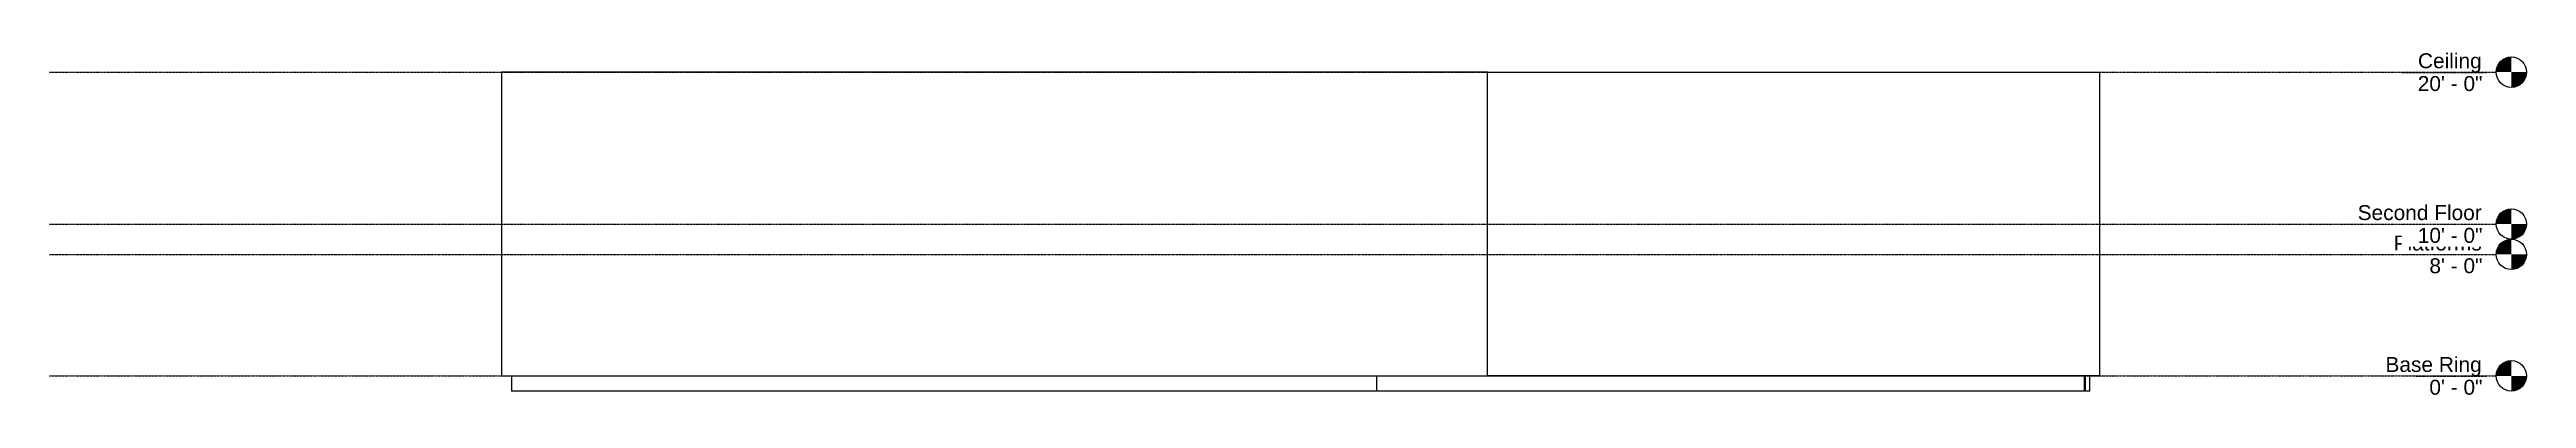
# Model space of a CAD drawing. Header units: inches. Extents: x -918 to 1039, y -18 to 258.
import ezdxf

# ---------------------------------------------------------------- set-up
doc = ezdxf.new("R2010")
doc.units = ezdxf.units.IN
doc.header["$MEASUREMENT"] = 0
doc.linetypes.add('Grid Line 1_2_', pattern=[0.875, 0.5, -0.125, 0.125, -0.125])
for name, color, linetype, lineweight in [('A-DETL', 5, 'Continuous', 9), ('A-FLOR-LEVL', 6, 'Continuous', 9), ('A-FLOR-OTLN', 6, 'Continuous', 13), ('A-WALL', 2, 'Continuous', 13)]:
    doc.layers.add(name, color=color, linetype=linetype, lineweight=lineweight)

# ---------------------------------------------------------------- blocks, each defined once
blk = doc.blocks.new('Level - Level Head - Circle-50818-North')
at = {"layer": 'A-FLOR-LEVL'}
h = blk.add_hatch(color=256, dxfattribs=at)
edge = h.paths.add_edge_path(flags=0)
edge.add_line((1027.3, 0), (1015.3, 0))
edge.add_arc((1027.3, 0), 12, 90, 180, ccw=False)
edge.add_line((1027.3, 12), (1027.3, 0))
h = blk.add_hatch(color=256, dxfattribs=at)
edge = h.paths.add_edge_path(flags=0)
edge.add_line((1027.3, -12), (1027.3, 0))
edge.add_line((1027.3, 0), (1039.3, 0))
edge.add_arc((1027.3, 0), 12, 270, 360, ccw=False)
blk.add_circle((1027.3, 0), 12, dxfattribs=at)

msp = doc.modelspace()

# ---------------------------------------------------------------- linework, layer by layer
at = {"layer": 'A-DETL'}
msp.add_line((57.6, 0), (702.3, 0), dxfattribs=at)
at = {"layer": 'A-FLOR-OTLN'}
for p, q in [((-553.3, 0), (-553.3, -12)), ((130.6, -12), (130.6, 0)), ((689.9, -12), (689.9, 0)), ((690.6, 0), (690.6, -12)), ((694.2, -12), (694.2, 0)), ((694.2, -12), (-553.3, -12))]:
    msp.add_line(p, q, dxfattribs=at)
at = {"layer": 'A-WALL'}
for p, q in [((218.2, 240), (-561.3, 240)), ((-561.3, 240), (-561.3, 0)), ((218.2, 0), (218.2, 240)), ((702.2, 0), (702.2, 240)), ((-561.3, 0), (218.2, 0))]:
    msp.add_line(p, q, dxfattribs=at)
for points in [[(218.2, 240), (233.6, 240), (248.9, 240), (264.2, 240), (279.4, 240), (294.6, 240), (309.7, 240), (324.7, 240), (339.6, 240), (354.4, 240), (369, 240), (383.5, 240), (397.8, 240), (412, 240), (425.9, 240), (439.7, 240), (453.2, 240), (466.5, 240), (479.5, 240), (492.3, 240), (504.8, 240), (517, 240), (528.9, 240), (540.5, 240), (551.8, 240), (562.7, 240)], [(562.7, 240), (573.1, 240), (583.2, 240), (592.9, 240), (602.3, 240), (611.3, 240), (619.9, 240), (628.1, 240), (635.9, 240), (643.3, 240), (650.3, 240), (656.9, 240), (663.1, 240), (668.8, 240), (674.1, 240), (678.9, 240), (683.3, 240), (687.3, 240), (690.8, 240), (693.8, 240), (696.4, 240), (698.5, 240), (700.1, 240), (701.3, 240), (702, 240), (702.2, 240)], [(562.7, 0), (551.8, 0), (540.5, 0), (528.9, 0), (517, 0), (504.8, 0), (492.3, 0), (479.5, 0), (466.5, 0), (453.2, 0), (439.7, 0), (425.9, 0), (412, 0), (397.8, 0), (383.5, 0), (369, 0), (354.4, 0), (339.6, 0), (324.7, 0), (309.7, 0), (294.6, 0), (279.4, 0), (264.2, 0), (248.9, 0), (233.6, 0), (218.2, 0)], [(702.2, 0), (702, 0), (701.3, 0), (700.1, 0), (698.5, 0), (696.4, 0), (693.8, 0), (690.8, 0), (687.3, 0), (683.3, 0), (678.9, 0), (674.1, 0), (668.8, 0), (663.1, 0), (656.9, 0), (650.3, 0), (643.3, 0), (635.9, 0), (628.1, 0), (619.9, 0), (611.3, 0), (602.3, 0), (592.9, 0), (583.2, 0), (573.1, 0), (562.7, 0)]]:
    msp.add_lwpolyline(points, dxfattribs=at)

# ---------------------------------------------------------------- block references
at = {"layer": 'A-FLOR-LEVL'}
for p in [(0, 240), (0, 96), (0, 0)]:
    msp.add_blockref('Level - Level Head - Circle-50818-North', p, dxfattribs=at)

# ---------------------------------------------------------------- next in the draw order: texts
at = {"layer": 'A-FLOR-LEVL', "char_height": 11.802, "attachment_point": 3, "line_spacing_factor": 0.938532, "bg_fill": 3, "box_fill_scale": 1.25, "bg_fill_color": 0, "bg_fill_transparency": 0}
for s, insert, width in [('\\fArial|b0|i0|c0|p34|;Ceiling', (1003.9, 254.9), 59.904), ('\\fArial|b0|i0|c0|p34|;Platforms', (1003.9, 110.9), 82.8), ('\\fArial|b0|i0|c0|p34|;Ground', (1003.9, 14.9), 65.52)]:
    msp.add_mtext(s, dxfattribs=dict(at, insert=insert, width=width))

# ---------------------------------------------------------------- next in the draw order: block references
at = {"layer": 'A-FLOR-LEVL'}
msp.add_blockref('Level - Level Head - Circle-50818-North', (0, 120), dxfattribs=at)

# ---------------------------------------------------------------- next in the draw order: texts
at = {"layer": 'A-FLOR-LEVL', "char_height": 11.802, "attachment_point": 3, "line_spacing_factor": 0.938532, "bg_fill": 3, "box_fill_scale": 1.25, "bg_fill_color": 0, "bg_fill_transparency": 0}
for s, insert, width in [('\\fArial|b0|i0|c0|p34|;20\' - 0"', (1004.5, 236.9), 60.912), ('\\fArial|b0|i0|c0|p34|;8\' - 0"', (1004.5, 92.9), 49.968), ('\\fArial|b0|i0|c0|p34|;0\' - 0"', (1004.5, -3.1), 49.968)]:
    msp.add_mtext(s, dxfattribs=dict(at, insert=insert, width=width))

# ---------------------------------------------------------------- next in the draw order: linework, layer by layer
at = {"layer": 'A-FLOR-LEVL', "linetype": 'Grid Line 1_2_'}
for p, q in [((-918.4, 240), (1015.3, 240)), ((-918.4, 96), (1015.3, 96)), ((-918.4, 0), (1015.3, 0))]:
    msp.add_line(p, q, dxfattribs=at)

# ---------------------------------------------------------------- next in the draw order: block references
at = {"layer": 'A-FLOR-LEVL'}
msp.add_blockref('Level - Level Head - Circle-50818-North', (0, 0), dxfattribs=at)

# ---------------------------------------------------------------- next in the draw order: texts
at = {"layer": 'A-FLOR-LEVL', "insert": (1003.9, 134.9), "char_height": 11.802, "width": 116.784, "attachment_point": 3, "line_spacing_factor": 0.938532, "bg_fill": 3, "box_fill_scale": 1.25, "bg_fill_color": 0, "bg_fill_transparency": 0}
msp.add_mtext('\\fArial|b0|i0|c0|p34|;Second Floor', dxfattribs=at)

# ---------------------------------------------------------------- next in the draw order: texts
at = {"layer": 'A-FLOR-LEVL', "char_height": 11.802, "attachment_point": 3, "line_spacing_factor": 0.938532, "bg_fill": 3, "box_fill_scale": 1.25, "bg_fill_color": 0, "bg_fill_transparency": 0}
for s, insert, width in [('\\fArial|b0|i0|c0|p34|;10\' - 0"', (1004.5, 116.9), 60.912), ('\\fArial|b0|i0|c0|p34|;Base Ring', (1003.9, 14.9), 90.576)]:
    msp.add_mtext(s, dxfattribs=dict(at, insert=insert, width=width))

# ---------------------------------------------------------------- next in the draw order: linework, layer by layer
at = {"layer": 'A-FLOR-LEVL', "linetype": 'Grid Line 1_2_'}
msp.add_line((-918.4, 120), (1015.3, 120), dxfattribs=at)

# ---------------------------------------------------------------- next in the draw order: texts
at = {"layer": 'A-FLOR-LEVL', "insert": (1004.5, -3.1), "char_height": 11.802, "width": 49.968, "attachment_point": 3, "line_spacing_factor": 0.938532, "bg_fill": 3, "box_fill_scale": 1.25, "bg_fill_color": 0, "bg_fill_transparency": 0}
msp.add_mtext('\\fArial|b0|i0|c0|p34|;0\' - 0"', dxfattribs=at)

# ---------------------------------------------------------------- next in the draw order: linework, layer by layer
at = {"layer": 'A-FLOR-LEVL', "linetype": 'Grid Line 1_2_'}
msp.add_line((-918.4, 0), (1015.3, 0), dxfattribs=at)

doc.saveas('drawing.dxf')
